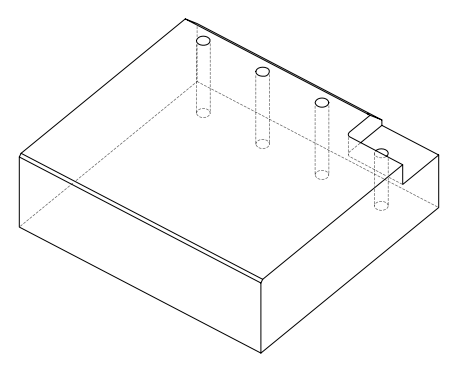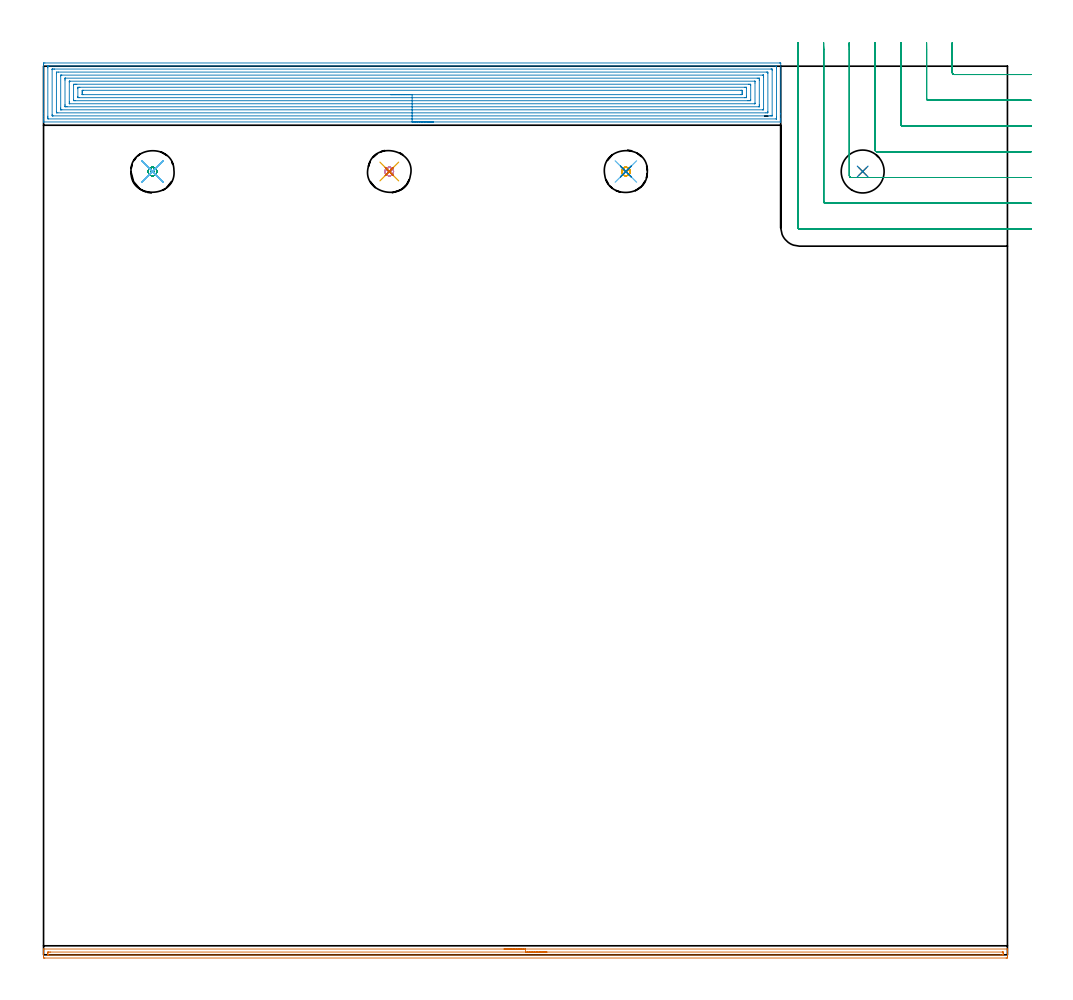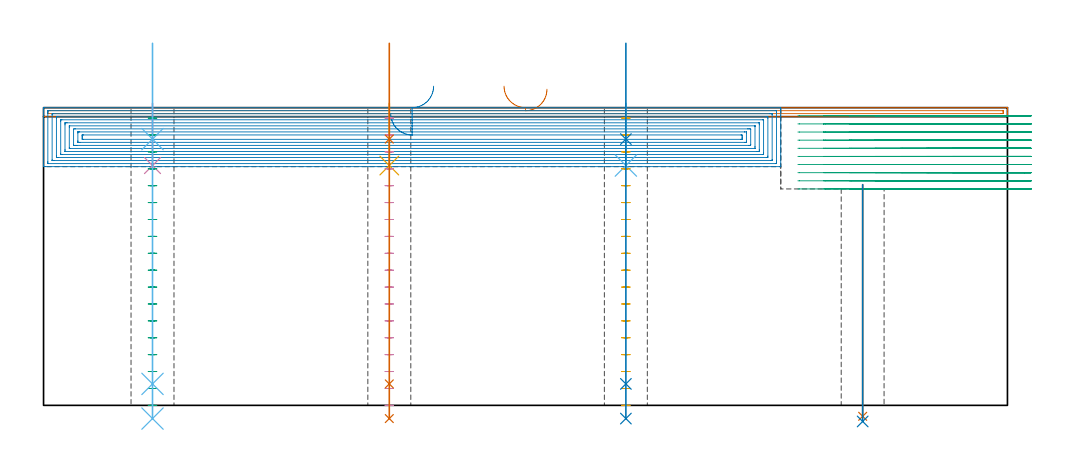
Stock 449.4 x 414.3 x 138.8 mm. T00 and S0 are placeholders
(PLAN: 14 operations, 6 tool changes, 63.1 min)
(1 AREA_MILL | FG_CHAMFER_SURFACE | UGT0205_001 | 7.35 min | 3961 mm3)
(2 AREA_MILL_1 | FG_CHAMFER_SURFACE_1 | UGT0205_001 | 27.92 min | 133154 mm3)
(3 MILL_CORNER_NOTCH_RECTANGULAR | CORNER_NOTCH_RECTANGULAR | NXT0201_012 | Follow Part, ap 4, ae 75% | 19.16 min | 332323 mm3)
(4 INDEXABLE_INSERT_DRILL_BLIND_HOLE_FROM_SOLID | STEP1HOLE | NXT0302_007 | 0.12 min | 6786 mm3)
(5 INDEXABLE_INSERT_DRILL_BLIND_HOLE_FROM_SOLID_1 | STEP1HOLE_1 | NXT0302_007 | 0.12 min | 6799 mm3)
(6 INDEXABLE_INSERT_DRILL_BLIND_HOLE_FROM_SOLID_2 | STEP1HOLE_2 | NXT0302_007 | 0.12 min | 6818 mm3)
(7 DRILL_THROUGH_HOLE_FROM_SOLID_MATERIAL | STEP1HOLE_3 | UGT0301_515 | 0.44 min | 11356 mm3)
(8 DRILL_TO_ENLARGE_THROUGH_HOLE | STEP1HOLE_3 | UGT0301_007 | 0.45 min | 20278 mm3)
(9 MILL_FINISH_BLIND_HOLE_FLAT_BOTTOM | STEP1HOLE | NXT0201_012 | Spiral | 1.53 min | 36785 mm3)
(10 MILL_FINISH_BLIND_HOLE_FLAT_BOTTOM_1 | STEP1HOLE_1 | NXT0201_012 | Spiral | 1.53 min | 36800 mm3)
(11 MILL_FINISH_BLIND_HOLE_FLAT_BOTTOM_2 | STEP1HOLE_2 | NXT0201_012 | Spiral | 1.53 min | 36795 mm3)
(12 GUN_DRILL_THROUGH_HOLE | STEP1HOLE | UGT0307_015 | 0.94 min | 5 mm3)
(13 GUN_DRILL_THROUGH_HOLE_1 | STEP1HOLE_1 | UGT0307_015 | 0.94 min | 1 mm3)
(14 GUN_DRILL_THROUGH_HOLE_2 | STEP1HOLE_2 | UGT0307_015 | 0.94 min | 32 mm3)
(TOOL UGT0205_001 | Chamfer Mill 20 x 3 x 45 deg. | D20 FL50 Z2)
(TOOL NXT0201_012 | ENDMILL 16mm [2P460-1600-NA 1630] | D16 FL38 Z6)
(TOOL NXT0302_007 | Index. Insert Drill 18mm [880-D1800L25-05] | D18 PA176 FL90 Z2)
(TOOL UGT0301_515 | Carbide Drill 12.0 mm | D12 PA118 FL101 Z2)
(TOOL UGT0301_007 | Twist Drill 20 mm | D20 PA118 FL140 Z2)
(TOOL UGT0307_015 | Gun Drill 20 mm | D20 PA130 FL30 Z1)
(OP 1 AREA_MILL)
G17 G21 G94 G90
T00 M6
G54
G17 G0 G90 X214.7 Y2.7 S1061 M3
G43 Z148.8 H0
G94 G1 X214.738 Z147.928 F250.
X214.852 Z147.063
X215.041 Z146.212
X215.303 Z145.38
X215.637 Z144.574
X216.04 Z143.8
X216.508 Z143.064
X217.04 Z142.372
X217.629 Z141.729
X218.272 Z141.14
X218.964 Z140.608
X219.7 Z140.14
X220.474 Z139.737
X221.28 Z139.403
X222.112 Z139.141
X222.964 Z138.952
X223.828 Z138.838
X224.7 Z138.8
X449.236
X449.39 Y2.697 Z138.788
X449.398 Y2.572 Z138.665
X449.4 Y2.442 Z138.541
Y2.116 Z138.215
Y1.474 Z137.569
Y0.279 Z136.376
Y-0.274 Z135.82
Y-0.872 Z135.223
X449.397 Y-1.149 Z134.946
X449.39 Y-1.492 Z134.604
X449.146 Y-1.497 Z134.6
X448.79 Y-1.5
X0.61
X0.254 Y-1.497
X0.01 Y-1.492 Z134.604
X0. Y-1.149 Z134.946
Y-0.872 Z135.223
Y-0.274 Z135.82
Y0.279 Z136.376
Y0.6 Z136.696
Y1.154 Z137.25
Y1.474 Z137.569
Y2.116 Z138.215
Y2.442 Z138.542
X0.002 Y2.573 Z138.665
X0.01 Y2.697 Z138.788
X0.164 Y2.7 Z138.8
X224.7
Y1.286 Z137.386
X447.004 Y1.285 Z137.385
X447.198 Y1.284 Z137.384
X447.35 Y1.281 Z137.381
X447.382 Y1.279 Z137.379
X447.39 Y1.262 Z137.362
X447.393 Y1.235 Z137.335
X447.399 Y1.088 Z137.188
X447.4 Y0.6 Z136.7
Y0.213 Z136.313
X447.397 Y0.083 Z136.183
X447.393 Y-0.02 Z136.08
X447.388 Y-0.079 Z136.021
X447.354 Y-0.08 Z136.02
X447.004 Y-0.084 Z136.016
X446.811 Y-0.085 Z136.015
X446.111 Y-0.086 Z136.014
X2.396 Y-0.085 Z136.015
X2.202 Y-0.084 Z136.016
X2.05 Y-0.08 Z136.02
X2.018 Y-0.079 Z136.021
X2.01 Y-0.062 Z136.038
X2.007 Y-0.035 Z136.065
X2.001 Y0.112 Z136.212
X2. Y0.6 Z136.7
Y0.987 Z137.087
X2.003 Y1.117 Z137.217
X2.007 Y1.22 Z137.32
X2.012 Y1.279 Z137.379
X2.046 Y1.28 Z137.38
X2.396 Y1.284 Z137.384
X2.589 Y1.285 Z137.385
X3.289 Y1.286 Z137.386
X224.7
X225.572 Z137.424
X226.436 Z137.538
X227.288 Z137.726
X228.12 Z137.989
X228.926 Z138.323
X229.7 Z138.725
X230.436 Z139.194
X231.128 Z139.725
X231.771 Z140.315
X232.36 Z140.958
X232.892 Z141.65
X233.36 Z142.386
X233.763 Z143.16
X234.097 Z143.966
X234.359 Z144.798
X234.548 Z145.649
X234.662 Z146.514
X234.7 Z147.386
G0 Z148.8
M5
M2
(OP 2 AREA_MILL_1)
G17 G21 G94 G90
T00 M6
G54
G17 G0 G90 X181.85 Y388.3 S1061 M3
G43 Z148.8 H0
G94 G1 X181.812 Z147.928 F250.
X181.698 Z147.063
X181.509 Z146.212
X181.247 Z145.38
X180.913 Z144.574
X180.51 Z143.8
X180.042 Z143.064
X179.51 Z142.372
X178.921 Z141.729
X178.278 Z141.139
X177.586 Z140.608
X176.85 Z140.14
X176.076 Z139.737
X175.27 Z139.403
X174.438 Z139.141
X173.586 Z138.952
X172.722 Z138.838
X171.85 Z138.8
X0.182
X0.008 Y388.303 Z138.788
X0. Y388.319 Z138.772
Y388.697 Z138.403
Y388.954 Z138.145
Y389.673 Z137.422
Y390.916 Z136.181
Y392.325 Z134.771
Y415.049 Z112.049
X0.003 Y415.311 Z111.786
X0.009 Y415.792 Z111.306
X0.14 Y415.795 Z111.303
X0.629 Y415.8 Z111.3
X343.071
X343.476 Y415.796 Z111.302
X343.69 Y415.792 Z111.306
X343.7 Y415.574 Z111.524
Y392.062 Z135.033
Y389.673 Z137.422
Y388.954 Z138.145
Y388.697 Z138.403
Y388.319 Z138.772
X343.692 Y388.303 Z138.788
X343.518 Y388.3 Z138.8
X171.85
Y389.714 Z137.386
X2.374 Y389.715 Z137.385
X2.019 Y389.721 Z137.379
X2.01 Y389.836 Z137.264
X2.003 Y390.082 Z137.018
X2.001 Y390.557 Z136.543
X2. Y390.969 Z136.131
Y413.543 Z113.557
X2.002 Y413.954 Z113.146
X2.01 Y414.367 Z112.733
X2.013 Y414.38 Z112.72
X2.019 Y414.382 Z112.718
X2.044 Y414.384 Z112.716
X2.097 Y414.385 Z112.715
X2.204 Y414.386 Z112.714
X341.326 Y414.385 Z112.715
X341.681 Y414.379 Z112.721
X341.69 Y414.264 Z112.836
X341.697 Y414.018 Z113.082
X341.699 Y413.543 Z113.557
X341.7 Y413.131 Z113.969
Y390.557 Z136.543
X341.698 Y390.146 Z136.954
X341.69 Y389.733 Z137.367
X341.687 Y389.72 Z137.38
X341.681 Y389.718 Z137.382
X341.656 Y389.716 Z137.384
X341.603 Y389.715 Z137.385
X341.496 Y389.714 Z137.386
X171.85
Y391.128 Z135.972
X4.52 Y391.129 Z135.971
X4.205 Y391.13 Z135.97
X4.1 Y391.132 Z135.968
X4.025 Y391.135 Z135.965
X4.01 Y391.238 Z135.862
X4.005 Y391.441 Z135.659
X4.001 Y391.643 Z135.457
Y412.659 Z114.441
X4.003 Y412.859 Z114.241
X4.01 Y412.929 Z114.171
X4.016 Y412.965 Z114.135
X4.048 Y412.966 Z114.134
X4.205 Y412.969 Z114.131
X4.784 Y412.971 Z114.129
X5.099 Y412.972 Z114.128
X339.179 Y412.971 Z114.129
X339.495 Y412.97 Z114.13
X339.6 Y412.968 Z114.132
X339.675 Y412.965 Z114.135
X339.69 Y412.861 Z114.239
X339.695 Y412.659 Z114.441
X339.699 Y412.457 Z114.643
Y391.441 Z135.659
X339.697 Y391.241 Z135.859
X339.69 Y391.171 Z135.929
X339.684 Y391.135 Z135.965
X339.652 Y391.134 Z135.966
X339.495 Y391.131 Z135.969
X338.916 Y391.129 Z135.971
X338.601 Y391.128 Z135.972
X171.85
Y392.543 Z134.557
X6.666
X6.129 Y392.55 Z134.55
X6.01 Y392.559 Z134.541
X6.004 Y392.769 Z134.331
X6. Y393.202 Z133.898
Y410.884 Z116.216
X6.004 Y411.33 Z115.77
X6.01 Y411.542 Z115.558
X6.22 Y411.551 Z115.549
X6.887 Y411.557 Z115.543
X337.034
X337.571 Y411.55 Z115.55
X337.69 Y411.541 Z115.559
X337.696 Y411.331 Z115.769
X337.7 Y410.898 Z116.202
Y393.216 Z133.884
X337.696 Y392.77 Z134.33
X337.69 Y392.558 Z134.542
X337.48 Y392.549 Z134.551
X336.813 Y392.543 Z134.557
X171.85
Y393.957 Z133.143
X8.538
X8.262 Y393.959 Z133.141
X8.079 Y393.962 Z133.138
X8.017 Y393.964 Z133.136
X8.01 Y393.972 Z133.128
X8.006 Y393.998 Z133.102
X8.003 Y394.093 Z133.007
X8. Y394.761 Z132.339
Y409.79 Z117.31
X8.003 Y410.007 Z117.093
X8.006 Y410.09 Z117.01
X8.009 Y410.126 Z116.974
X8.125 Y410.136 Z116.964
X8.4 Y410.141 Z116.959
X8.538 Y410.143 Z116.957
X335.162
X335.438 Y410.141 Z116.959
X335.621 Y410.138 Z116.962
X335.683 Y410.136 Z116.964
X335.691 Y410.128 Z116.972
X335.694 Y410.102 Z116.998
X335.697 Y410.007 Z117.093
X335.7 Y409.339 Z117.761
Y394.31 Z132.79
X335.697 Y394.093 Z133.007
X335.694 Y394.01 Z133.09
X335.691 Y393.974 Z133.126
X335.575 Y393.964 Z133.136
X335.3 Y393.959 Z133.141
X335.162 Y393.957 Z133.143
X171.85
Y395.371 Z131.729
X10.959
X10.464 Y395.373 Z131.727
X10.059 Y395.377 Z131.723
X10.01 Y395.38 Z131.72
X10.004 Y395.431 Z131.669
X10.001 Y395.861 Z131.239
X10. Y396.32 Z130.78
Y407.813 Z119.287
X10.001 Y408.239 Z118.861
X10.005 Y408.692 Z118.408
X10.01 Y408.721 Z118.379
X10.031 Y408.724 Z118.376
X10.092 Y408.726 Z118.374
X10.216 Y408.728 Z118.372
X332.741 Y408.729 Z118.371
X333.236 Y408.727 Z118.373
X333.641 Y408.723 Z118.377
X333.69 Y408.72 Z118.38
X333.696 Y408.668 Z118.432
X333.699 Y408.239 Z118.861
X333.7 Y407.78 Z119.32
Y396.287 Z130.813
X333.699 Y395.861 Z131.239
X333.695 Y395.408 Z131.692
X333.69 Y395.379 Z131.721
X333.669 Y395.376 Z131.724
X333.608 Y395.374 Z131.726
X333.484 Y395.372 Z131.728
X171.85 Y395.371 Z131.729
Y396.785 Z130.315
X12.211 Y396.786 Z130.314
X12.051 Y396.79 Z130.31
X12.017 Y396.792 Z130.308
X12.01 Y396.811 Z130.289
X12.004 Y396.839 Z130.261
X12.002 Y396.869 Z130.231
X12. Y396.994 Z130.106
Y397.629 Z129.471
Y406.969 Z120.131
X12.002 Y407.135 Z119.965
X12.007 Y407.268 Z119.832
X12.01 Y407.306 Z119.794
X12.016 Y407.308 Z119.792
X12.039 Y407.311 Z119.789
X12.252 Y407.314 Z119.786
X12.292 Y407.315 Z119.785
X331.489 Y407.314 Z119.786
X331.649 Y407.309 Z119.791
X331.683 Y407.308 Z119.792
X331.69 Y407.289 Z119.811
X331.696 Y407.261 Z119.839
X331.698 Y407.23 Z119.87
X331.7 Y407.106 Z119.994
Y406.47 Z120.63
Y397.131 Z129.969
X331.698 Y396.965 Z130.135
X331.693 Y396.832 Z130.268
X331.69 Y396.794 Z130.306
X331.684 Y396.792 Z130.308
X331.661 Y396.789 Z130.311
X331.448 Y396.786 Z130.314
X331.408 Y396.785 Z130.315
X171.85
Y398.199 Z128.901
X14.934 Y398.2 Z128.9
X14.355 Y398.202 Z128.898
X14.04 Y398.207 Z128.893
X14.004 Y398.514 Z128.586
X14.001 Y398.552 Z128.548
Y405.586 Z121.514
X14.002 Y405.624 Z121.476
X14.04 Y405.893 Z121.207
X14.618 Y405.899 Z121.201
X14.934 Y405.9 Z121.2
X15.511
X328.766
X329.345 Y405.898 Z121.202
X329.66 Y405.893 Z121.207
X329.696 Y405.586 Z121.514
X329.699 Y405.548 Z121.552
Y398.514 Z128.586
X329.698 Y398.476 Z128.624
X329.66 Y398.207 Z128.893
X329.082 Y398.201 Z128.899
X328.766 Y398.2 Z128.9
X328.189 Y398.199 Z128.901
X171.85
Y399.614 Z127.486
X16.723
X16.503 Y399.615 Z127.485
X16.027 Y399.621 Z127.479
X16.01 Y399.624 Z127.476
X16.006 Y399.652 Z127.448
X16.002 Y399.718 Z127.382
X16. Y399.849 Z127.251
Y400.112 Z126.988
Y403.818 Z123.282
X16.001 Y404.175 Z122.925
X16.003 Y404.354 Z122.746
X16.007 Y404.443 Z122.657
X16.012 Y404.479 Z122.621
X16.052 Y404.482 Z122.618
X16.723 Y404.486 Z122.614
X16.941
X326.977
X327.197 Y404.485 Z122.615
X327.673 Y404.479 Z122.621
X327.69 Y404.476 Z122.624
X327.694 Y404.448 Z122.652
X327.698 Y404.382 Z122.718
X327.7 Y404.251 Z122.849
Y403.988 Z123.112
Y400.282 Z126.818
X327.699 Y399.925 Z127.175
X327.697 Y399.746 Z127.354
X327.693 Y399.657 Z127.443
X327.688 Y399.62 Z127.48
X327.648 Y399.618 Z127.482
X326.977 Y399.614 Z127.486
X326.759
X171.85
Y401.028 Z126.072
X18.511
X18.371 Y401.029 Z126.071
X18.092 Y401.033 Z126.067
X18.019 Y401.035 Z126.065
X18.01 Y401.051 Z126.049
X18.005 Y401.094 Z126.006
X18.002 Y401.166 Z125.934
X18. Y401.671 Z125.429
Y402.05 Z125.05
X18.001 Y402.554 Z124.546
X18.007 Y402.934 Z124.166
X18.01 Y403.054 Z124.046
X18.232 Y403.065 Z124.035
X18.373 Y403.07 Z124.03
X18.511 Y403.071 Z124.029
X325.189 Y403.072 Z124.028
X325.329 Y403.071 Z124.029
X325.608 Y403.067 Z124.033
X325.681 Y403.065 Z124.035
X325.69 Y403.049 Z124.051
X325.695 Y403.006 Z124.094
X325.698 Y402.934 Z124.166
X325.7 Y402.429 Z124.671
Y402.05 Z125.05
X325.699 Y401.546 Z125.554
X325.693 Y401.166 Z125.934
X325.69 Y401.046 Z126.054
X325.468 Y401.035 Z126.065
X325.327 Y401.03 Z126.07
X325.189 Y401.028 Z126.072
X171.85
X170.978 Z126.11
X170.114 Z126.224
X169.262 Z126.413
X168.43 Z126.675
X167.624 Z127.009
X166.85 Z127.412
X166.114 Z127.881
X165.422 Z128.412
X164.779 Z129.001
X164.19 Z129.644
X163.658 Z130.336
X163.19 Z131.072
X162.787 Z131.846
X162.453 Z132.652
X162.191 Z133.484
X162.002 Z134.336
X161.888 Z135.201
X161.85 Z136.072
G0 Z148.8
M5
M2
(OP 3 MILL_CORNER_NOTCH_RECTANGULAR)
G17 G21 G94 G90
T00 M6
G54
G17 G0 G90 X423.689 Y425.3 S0 M3
G43 Z148.8 H1
Z135.01
G94 G1 X423.7 Y422.3 F250.
Y422.046 F500.
Y411.194
G3 X424.494 Y410.4 R0.8
G1 X457.4
X460.4 F250.
G0 Z148.8
X411.687 Y425.3
Z135.01
G1 X411.699 Y422.3
X411.7 Y422.046 F500.
Y399.194
G3 X412.494 Y398.4 R0.8
G1 X457.4
X460.4 F250.
G0 Z148.8
X399.683 Y425.3
Z135.01
G1 X399.699 Y422.3
X399.7 Y422.046 F500.
Y387.195
G3 X400.495 Y386.4 R0.8
G1 X457.4
X460.4 F250.
G0 Z148.8
X387.678 Y425.3
Z135.01
G1 X387.699 Y422.3
X387.7 Y422.046 F500.
Y375.195
G3 X388.495 Y374.4 R0.8
G1 X457.4
X460.4 F250.
G0 Z148.8
X375.667 Y425.3
Z135.01
G1 X375.699 Y422.3
G2 X375.7 Y422.046 R24. F500.
G1 Y363.195
G3 X376.495 Y362.4 R0.8
G1 X457.4
X460.4 F250.
G0 Z148.8
X363.634 Y425.299
Z135.01
G1 X363.697 Y422.3
G2 X363.7 Y422.046 R12. F500.
G1 Y351.195
G3 X364.495 Y350.4 R0.8
G1 X457.4
X460.4 F250.
G0 Z148.8
X351.7 Y425.046
Z135.01
G1 Y422.046
Y339.196 F500.
G3 X352.496 Y338.4 R0.8
G1 X457.4
X460.4 F250.
G0 Z148.8
X423.689 Y425.3
Z131.22
G1 X423.7 Y422.3
Y422.046 F500.
Y411.194
G3 X424.494 Y410.4 R0.8
G1 X457.4
X460.4 F250.
G0 Z148.8
X411.687 Y425.3
Z131.22
G1 X411.699 Y422.3
X411.7 Y422.046 F500.
Y399.194
G3 X412.494 Y398.4 R0.8
G1 X457.4
X460.4 F250.
G0 Z148.8
X399.683 Y425.3
Z131.22
G1 X399.699 Y422.3
X399.7 Y422.046 F500.
Y387.195
G3 X400.495 Y386.4 R0.8
G1 X457.4
X460.4 F250.
G0 Z148.8
X387.678 Y425.3
Z131.22
G1 X387.699 Y422.3
X387.7 Y422.046 F500.
Y375.195
G3 X388.495 Y374.4 R0.8
G1 X457.4
X460.4 F250.
G0 Z148.8
X375.667 Y425.3
Z131.22
G1 X375.699 Y422.3
G2 X375.7 Y422.046 R24. F500.
G1 Y363.195
G3 X376.495 Y362.4 R0.8
G1 X457.4
X460.4 F250.
G0 Z148.8
X363.634 Y425.299
Z131.22
G1 X363.697 Y422.3
G2 X363.7 Y422.046 R12. F500.
G1 Y351.195
G3 X364.495 Y350.4 R0.8
G1 X457.4
X460.4 F250.
G0 Z148.8
X351.7 Y425.046
Z131.22
G1 Y422.046
Y339.196 F500.
G3 X352.496 Y338.4 R0.8
G1 X457.4
X460.4 F250.
G0 Z148.8
X423.689 Y425.3
Z127.43
G1 X423.7 Y422.3
Y422.046 F500.
Y411.194
G3 X424.494 Y410.4 R0.8
G1 X457.4
X460.4 F250.
G0 Z148.8
X411.687 Y425.3
Z127.43
G1 X411.699 Y422.3
X411.7 Y422.046 F500.
Y399.194
G3 X412.494 Y398.4 R0.8
G1 X457.4
X460.4 F250.
G0 Z148.8
X399.683 Y425.3
Z127.43
G1 X399.699 Y422.3
X399.7 Y422.046 F500.
Y387.195
G3 X400.495 Y386.4 R0.8
G1 X457.4
X460.4 F250.
G0 Z148.8
X387.678 Y425.3
Z127.43
G1 X387.699 Y422.3
X387.7 Y422.046 F500.
Y375.195
G3 X388.495 Y374.4 R0.8
G1 X457.4
X460.4 F250.
G0 Z148.8
X375.667 Y425.3
Z127.43
G1 X375.699 Y422.3
G2 X375.7 Y422.046 R24. F500.
G1 Y363.195
G3 X376.495 Y362.4 R0.8
G1 X457.4
X460.4 F250.
G0 Z148.8
X363.634 Y425.299
Z127.43
G1 X363.697 Y422.3
G2 X363.7 Y422.046 R12. F500.
G1 Y351.195
G3 X364.495 Y350.4 R0.8
G1 X457.4
X460.4 F250.
G0 Z148.8
X351.7 Y425.046
Z127.43
G1 Y422.046
Y339.196 F500.
G3 X352.496 Y338.4 R0.8
G1 X457.4
X460.4 F250.
G0 Z148.8
X423.689 Y425.3
Z123.64
G1 X423.7 Y422.3
Y422.046 F500.
Y411.194
G3 X424.494 Y410.4 R0.8
G1 X457.4
X460.4 F250.
G0 Z148.8
X411.687 Y425.3
Z123.64
G1 X411.699 Y422.3
X411.7 Y422.046 F500.
Y399.194
G3 X412.494 Y398.4 R0.8
G1 X457.4
X460.4 F250.
G0 Z148.8
X399.683 Y425.3
Z123.64
G1 X399.699 Y422.3
X399.7 Y422.046 F500.
Y387.195
G3 X400.495 Y386.4 R0.8
G1 X457.4
X460.4 F250.
G0 Z148.8
X387.678 Y425.3
Z123.64
G1 X387.699 Y422.3
X387.7 Y422.046 F500.
Y375.195
G3 X388.495 Y374.4 R0.8
G1 X457.4
X460.4 F250.
G0 Z148.8
X375.667 Y425.3
Z123.64
G1 X375.699 Y422.3
G2 X375.7 Y422.046 R24. F500.
G1 Y363.195
G3 X376.495 Y362.4 R0.8
G1 X457.4
X460.4 F250.
G0 Z148.8
X363.634 Y425.299
Z123.64
G1 X363.697 Y422.3
G2 X363.7 Y422.046 R12. F500.
G1 Y351.195
G3 X364.495 Y350.4 R0.8
G1 X457.4
X460.4 F250.
G0 Z148.8
X351.7 Y425.046
Z123.64
G1 Y422.046
Y339.196 F500.
G3 X352.496 Y338.4 R0.8
G1 X457.4
X460.4 F250.
G0 Z148.8
X423.69 Y425.3
Z119.85
G1 X423.7 Y422.3
Y422.069 F500.
Y411.194
G3 X424.494 Y410.4 R0.8
G1 X457.4
X460.4 F250.
G0 Z148.8
X411.688 Y425.3
Z119.85
G1 X411.7 Y422.3
Y422.069 F500.
Y399.194
G3 X412.494 Y398.4 R0.8
G1 X457.4
X460.4 F250.
G0 Z148.8
X399.685 Y425.3
Z119.85
G1 X399.699 Y422.3
X399.7 Y422.069 F500.
Y387.195
G3 X400.495 Y386.4 R0.8
G1 X457.4
X460.4 F250.
G0 Z148.8
X387.68 Y425.3
Z119.85
G1 X387.699 Y422.3
X387.7 Y422.069 F500.
Y375.195
G3 X388.495 Y374.4 R0.8
G1 X457.4
X460.4 F250.
G0 Z148.8
X375.67 Y425.3
Z119.85
G1 X375.699 Y422.3
G2 X375.7 Y422.069 R24. F500.
G1 Y363.195
G3 X376.495 Y362.4 R0.8
G1 X457.4
X460.4 F250.
G0 Z148.8
X363.64 Y425.299
Z119.85
G1 X363.698 Y422.3
G2 X363.7 Y422.069 R12. F500.
G1 Y351.195
G3 X364.495 Y350.4 R0.8
G1 X457.4
X460.4 F250.
G0 Z148.8
X351.7 Y425.069
Z119.85
G1 Y422.069
Y339.196 F500.
G3 X352.496 Y338.4 R0.8
G1 X457.4
X460.4 F250.
G0 Z148.8
X423.7 Y425.3
Z116.06
G1 Y422.3
Y411.194 F500.
G3 X424.494 Y410.4 R0.8
G1 X457.4
X460.4 F250.
G0 Z148.8
X411.7 Y425.3
Z116.06
G1 Y422.3
Y399.194 F500.
G3 X412.494 Y398.4 R0.8
G1 X457.4
X460.4 F250.
G0 Z148.8
X399.7 Y425.3
Z116.06
G1 Y422.3
Y387.195 F500.
G3 X400.495 Y386.4 R0.8
G1 X457.4
X460.4 F250.
G0 Z148.8
X387.7 Y425.3
Z116.06
G1 Y422.3
Y375.195 F500.
G3 X388.495 Y374.4 R0.8
G1 X457.4
X460.4 F250.
G0 Z148.8
X375.7 Y425.3
Z116.06
G1 Y422.3
Y363.195 F500.
G3 X376.495 Y362.4 R0.8
G1 X457.4
X460.4 F250.
G0 Z148.8
X363.7 Y425.3
Z116.06
G1 Y422.3
Y351.195 F500.
G3 X364.495 Y350.4 R0.8
G1 X457.4
X460.4 F250.
G0 Z148.8
X351.7 Y425.3
Z116.06
G1 Y422.3
Y339.196 F500.
G3 X352.496 Y338.4 R0.8
G1 X457.4
X460.4 F250.
G0 Z148.8
X423.7 Y425.3
Z112.27
G1 Y422.3
Y411.194 F500.
G3 X424.494 Y410.4 R0.8
G1 X457.4
X460.4 F250.
G0 Z148.8
X411.7 Y425.3
Z112.27
G1 Y422.3
Y399.194 F500.
G3 X412.494 Y398.4 R0.8
G1 X457.4
X460.4 F250.
G0 Z148.8
X399.7 Y425.3
Z112.27
G1 Y422.3
Y387.195 F500.
G3 X400.495 Y386.4 R0.8
G1 X457.4
X460.4 F250.
G0 Z148.8
X387.7 Y425.3
Z112.27
G1 Y422.3
Y375.195 F500.
G3 X388.495 Y374.4 R0.8
G1 X457.4
X460.4 F250.
G0 Z148.8
X375.7 Y425.3
Z112.27
G1 Y422.3
Y363.195 F500.
G3 X376.495 Y362.4 R0.8
G1 X457.4
X460.4 F250.
G0 Z148.8
X363.7 Y425.3
Z112.27
G1 Y422.3
Y351.195 F500.
G3 X364.495 Y350.4 R0.8
G1 X457.4
X460.4 F250.
G0 Z148.8
X351.7 Y425.3
Z112.27
G1 Y422.3
Y339.196 F500.
G3 X352.496 Y338.4 R0.8
G1 X457.4
X460.4 F250.
G0 Z148.8
X423.7 Y425.3
Z108.48
G1 Y422.3
Y411.194 F500.
G3 X424.494 Y410.4 R0.8
G1 X457.4
X460.4 F250.
G0 Z148.8
X411.7 Y425.3
Z108.48
G1 Y422.3
Y399.194 F500.
G3 X412.494 Y398.4 R0.8
G1 X457.4
X460.4 F250.
G0 Z148.8
X399.7 Y425.3
Z108.48
G1 Y422.3
Y387.195 F500.
G3 X400.495 Y386.4 R0.8
G1 X457.4
X460.4 F250.
G0 Z148.8
X387.7 Y425.3
Z108.48
G1 Y422.3
Y375.195 F500.
G3 X388.495 Y374.4 R0.8
G1 X457.4
X460.4 F250.
G0 Z148.8
X375.7 Y425.3
Z108.48
G1 Y422.3
Y363.195 F500.
G3 X376.495 Y362.4 R0.8
G1 X457.4
X460.4 F250.
G0 Z148.8
X363.7 Y425.3
Z108.48
G1 Y422.3
Y351.195 F500.
G3 X364.495 Y350.4 R0.8
G1 X457.4
X460.4 F250.
G0 Z148.8
X351.7 Y425.3
Z108.48
G1 Y422.3
Y339.196 F500.
G3 X352.496 Y338.4 R0.8
G1 X457.4
X460.4 F250.
G0 Z148.8
X423.7 Y425.3
Z104.69
G1 Y422.3
Y411.194 F500.
G3 X424.494 Y410.4 R0.8
G1 X457.4
X460.4 F250.
G0 Z148.8
X411.7 Y425.3
Z104.69
G1 Y422.3
Y399.194 F500.
G3 X412.494 Y398.4 R0.8
G1 X457.4
X460.4 F250.
G0 Z148.8
X399.7 Y425.3
Z104.69
G1 Y422.3
Y387.195 F500.
G3 X400.495 Y386.4 R0.8
G1 X457.4
X460.4 F250.
G0 Z148.8
X387.7 Y425.3
Z104.69
G1 Y422.3
Y375.195 F500.
G3 X388.495 Y374.4 R0.8
G1 X457.4
X460.4 F250.
G0 Z148.8
X375.7 Y425.3
Z104.69
G1 Y422.3
Y363.195 F500.
G3 X376.495 Y362.4 R0.8
G1 X457.4
X460.4 F250.
G0 Z148.8
X363.7 Y425.3
Z104.69
G1 Y422.3
Y351.195 F500.
G3 X364.495 Y350.4 R0.8
G1 X457.4
X460.4 F250.
G0 Z148.8
X351.7 Y425.3
Z104.69
G1 Y422.3
Y339.196 F500.
G3 X352.496 Y338.4 R0.8
G1 X457.4
X460.4 F250.
G0 Z148.8
X423.7 Y425.3
Z100.9
G1 Y422.3
Y411.194 F500.
G3 X424.494 Y410.4 R0.8
G1 X457.4
X460.4 F250.
G0 Z148.8
X411.7 Y425.3
Z100.9
G1 Y422.3
Y399.194 F500.
G3 X412.494 Y398.4 R0.8
G1 X457.4
X460.4 F250.
G0 Z148.8
X399.7 Y425.3
Z100.9
G1 Y422.3
Y387.195 F500.
G3 X400.495 Y386.4 R0.8
G1 X457.4
X460.4 F250.
G0 Z148.8
X387.7 Y425.3
Z100.9
G1 Y422.3
Y375.195 F500.
G3 X388.495 Y374.4 R0.8
G1 X457.4
X460.4 F250.
G0 Z148.8
X375.7 Y425.3
Z100.9
G1 Y422.3
Y363.195 F500.
G3 X376.495 Y362.4 R0.8
G1 X457.4
X460.4 F250.
G0 Z148.8
X363.7 Y425.3
Z100.9
G1 Y422.3
Y351.195 F500.
G3 X364.495 Y350.4 R0.8
G1 X457.4
X460.4 F250.
G0 Z148.8
X351.7 Y425.3
Z100.9
G1 Y422.3
Y339.196 F500.
G3 X352.496 Y338.4 R0.8
G1 X457.4
X460.4 F250.
G0 Z148.8
M5
M2
(OP 4 INDEXABLE_INSERT_DRILL_BLIND_HOLE_FROM_SOLID)
G17 G21 G94 G90
T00 M6
G54
G17 G0 G90 X50.8 Y365.2 S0 M3
G43 Z148.8 H1
G94 G81 G98 Z111.8 F250. R140.8
G80
M5
M2
(OP 5 INDEXABLE_INSERT_DRILL_BLIND_HOLE_FROM_SOLID_1)
G17 G21 G94 G90
T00 M6
G54
G17 G0 G90 X161.2 Y365.2 S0 M3
G43 Z148.8 H1
G94 G81 G98 Z111.8 F250. R140.8
G80
M5
M2
(OP 6 INDEXABLE_INSERT_DRILL_BLIND_HOLE_FROM_SOLID_2)
G17 G21 G94 G90
T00 M6
G54
G17 G0 G90 X271.5 Y365.2 S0 M3
G43 Z148.8 H1
G94 G81 G98 Z111.8 F250. R140.8
G80
M5
M2
(OP 7 DRILL_THROUGH_HOLE_FROM_SOLID_MATERIAL)
G17 G21 G94 G90
T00 M6
G54
G17 G0 G90 X381.9 Y365.2 S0 M3
G43 Z148.8 H0
G94 G81 G98 Z-5.105 F250. R102.9
G80
M5
M2
(OP 8 DRILL_TO_ENLARGE_THROUGH_HOLE)
G17 G21 G94 G90
T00 M6
G54
G17 G0 G90 X381.9 Y365.2 S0 M3
G43 Z148.8 H0
G94 G73 G98 Z-7.509 F250. Q18.068 R102.9
G80
M5
M2
(OP 9 MILL_FINISH_BLIND_HOLE_FLAT_BOTTOM)
G17 G21 G94 G90
T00 M6
G54
G17 G0 G90 X50.8 Y365.2 S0 M3
G43 Z148.8 H1
Z133.922
G94 G3 X51.8 Y366.2 R1. F250.
X50.8 Y367.2 R1.
X48.8 Y365.2 R2.
X50.8 Y367.2 R-2.
X49.8 Y366.2 R1.
X50.8 Y365.2 R1.
G0 Z126.044
G3 X51.8 Y366.2 R1.
X50.8 Y367.2 R1.
X48.8 Y365.2 R2.
X50.8 Y367.2 R-2.
X49.8 Y366.2 R1.
X50.8 Y365.2 R1.
G0 Z118.167
G3 X51.8 Y366.2 R1.
X50.8 Y367.2 R1.
X48.8 Y365.2 R2.
X50.8 Y367.2 R-2.
X49.8 Y366.2 R1.
X50.8 Y365.2 R1.
G0 Z110.289
G3 X51.8 Y366.2 R1.
X50.8 Y367.2 R1.
X48.8 Y365.2 R2.
X50.8 Y367.2 R-2.
X49.8 Y366.2 R1.
X50.8 Y365.2 R1.
G0 Z102.411
G3 X51.8 Y366.2 R1.
X50.8 Y367.2 R1.
X48.8 Y365.2 R2.
X50.8 Y367.2 R-2.
X49.8 Y366.2 R1.
X50.8 Y365.2 R1.
G0 Z94.533
G3 X51.8 Y366.2 R1.
X50.8 Y367.2 R1.
X48.8 Y365.2 R2.
X50.8 Y367.2 R-2.
X49.8 Y366.2 R1.
X50.8 Y365.2 R1.
G0 Z86.656
G3 X51.8 Y366.2 R1.
X50.8 Y367.2 R1.
X48.8 Y365.2 R2.
X50.8 Y367.2 R-2.
X49.8 Y366.2 R1.
X50.8 Y365.2 R1.
G0 Z78.778
G3 X51.8 Y366.2 R1.
X50.8 Y367.2 R1.
X48.8 Y365.2 R2.
X50.8 Y367.2 R-2.
X49.8 Y366.2 R1.
X50.8 Y365.2 R1.
G0 Z70.9
G3 X51.8 Y366.2 R1.
X50.8 Y367.2 R1.
X48.8 Y365.2 R2.
X50.8 Y367.2 R-2.
X49.8 Y366.2 R1.
X50.8 Y365.2 R1.
G0 Z63.022
G3 X51.8 Y366.2 R1.
X50.8 Y367.2 R1.
X48.8 Y365.2 R2.
X50.8 Y367.2 R-2.
X49.8 Y366.2 R1.
X50.8 Y365.2 R1.
G0 Z55.144
G3 X51.8 Y366.2 R1.
X50.8 Y367.2 R1.
X48.8 Y365.2 R2.
X50.8 Y367.2 R-2.
X49.8 Y366.2 R1.
X50.8 Y365.2 R1.
G0 Z47.267
G3 X51.8 Y366.2 R1.
X50.8 Y367.2 R1.
X48.8 Y365.2 R2.
X50.8 Y367.2 R-2.
X49.8 Y366.2 R1.
X50.8 Y365.2 R1.
G0 Z148.8
Z39.389
G3 X51.8 Y366.2 R1.
X50.8 Y367.2 R1.
X48.8 Y365.2 R2.
X50.8 Y367.2 R-2.
X49.8 Y366.2 R1.
X50.8 Y365.2 R1.
G0 Z148.8
Z31.511
G3 X51.8 Y366.2 R1.
X50.8 Y367.2 R1.
X48.8 Y365.2 R2.
X50.8 Y367.2 R-2.
X49.8 Y366.2 R1.
X50.8 Y365.2 R1.
G0 Z148.8
Z23.633
G3 X51.8 Y366.2 R1.
X50.8 Y367.2 R1.
X48.8 Y365.2 R2.
X50.8 Y367.2 R-2.
X49.8 Y366.2 R1.
X50.8 Y365.2 R1.
G0 Z148.8
Z15.756
G3 X51.8 Y366.2 R1.
X50.8 Y367.2 R1.
X48.8 Y365.2 R2.
X50.8 Y367.2 R-2.
X49.8 Y366.2 R1.
X50.8 Y365.2 R1.
G0 Z148.8
Z7.878
G3 X51.8 Y366.2 R1.
X50.8 Y367.2 R1.
X48.8 Y365.2 R2.
X50.8 Y367.2 R-2.
X49.8 Y366.2 R1.
X50.8 Y365.2 R1.
G0 Z148.8
Z0.
G3 X51.8 Y366.2 R1.
X50.8 Y367.2 R1.
X48.8 Y365.2 R2.
X50.8 Y367.2 R-2.
X49.8 Y366.2 R1.
X50.8 Y365.2 R1.
G0 Z148.8
M5
M2
(OP 10 MILL_FINISH_BLIND_HOLE_FLAT_BOTTOM_1)
G17 G21 G94 G90
T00 M6
G54
G17 G0 G90 X161.2 Y365.2 S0 M3
G43 Z148.8 H1
Z133.922
G94 G3 X162.2 Y366.2 R1. F250.
X161.2 Y367.2 R1.
X159.2 Y365.2 R2.
X161.2 Y367.2 R-2.
X160.2 Y366.2 R1.
X161.2 Y365.2 R1.
G0 Z126.044
G3 X162.2 Y366.2 R1.
X161.2 Y367.2 R1.
X159.2 Y365.2 R2.
X161.2 Y367.2 R-2.
X160.2 Y366.2 R1.
X161.2 Y365.2 R1.
G0 Z118.167
G3 X162.2 Y366.2 R1.
X161.2 Y367.2 R1.
X159.2 Y365.2 R2.
X161.2 Y367.2 R-2.
X160.2 Y366.2 R1.
X161.2 Y365.2 R1.
G0 Z110.289
G3 X162.2 Y366.2 R1.
X161.2 Y367.2 R1.
X159.2 Y365.2 R2.
X161.2 Y367.2 R-2.
X160.2 Y366.2 R1.
X161.2 Y365.2 R1.
G0 Z102.411
G3 X162.2 Y366.2 R1.
X161.2 Y367.2 R1.
X159.2 Y365.2 R2.
X161.2 Y367.2 R-2.
X160.2 Y366.2 R1.
X161.2 Y365.2 R1.
G0 Z94.533
G3 X162.2 Y366.2 R1.
X161.2 Y367.2 R1.
X159.2 Y365.2 R2.
X161.2 Y367.2 R-2.
X160.2 Y366.2 R1.
X161.2 Y365.2 R1.
G0 Z86.656
G3 X162.2 Y366.2 R1.
X161.2 Y367.2 R1.
X159.2 Y365.2 R2.
X161.2 Y367.2 R-2.
X160.2 Y366.2 R1.
X161.2 Y365.2 R1.
G0 Z78.778
G3 X162.2 Y366.2 R1.
X161.2 Y367.2 R1.
X159.2 Y365.2 R2.
X161.2 Y367.2 R-2.
X160.2 Y366.2 R1.
X161.2 Y365.2 R1.
G0 Z70.9
G3 X162.2 Y366.2 R1.
X161.2 Y367.2 R1.
X159.2 Y365.2 R2.
X161.2 Y367.2 R-2.
X160.2 Y366.2 R1.
X161.2 Y365.2 R1.
G0 Z63.022
G3 X162.2 Y366.2 R1.
X161.2 Y367.2 R1.
X159.2 Y365.2 R2.
X161.2 Y367.2 R-2.
X160.2 Y366.2 R1.
X161.2 Y365.2 R1.
G0 Z55.144
G3 X162.2 Y366.2 R1.
X161.2 Y367.2 R1.
X159.2 Y365.2 R2.
X161.2 Y367.2 R-2.
X160.2 Y366.2 R1.
X161.2 Y365.2 R1.
G0 Z47.267
G3 X162.2 Y366.2 R1.
X161.2 Y367.2 R1.
X159.2 Y365.2 R2.
X161.2 Y367.2 R-2.
X160.2 Y366.2 R1.
X161.2 Y365.2 R1.
G0 Z148.8
Z39.389
G3 X162.2 Y366.2 R1.
X161.2 Y367.2 R1.
X159.2 Y365.2 R2.
X161.2 Y367.2 R-2.
X160.2 Y366.2 R1.
X161.2 Y365.2 R1.
G0 Z148.8
Z31.511
G3 X162.2 Y366.2 R1.
X161.2 Y367.2 R1.
X159.2 Y365.2 R2.
X161.2 Y367.2 R-2.
X160.2 Y366.2 R1.
X161.2 Y365.2 R1.
G0 Z148.8
Z23.633
G3 X162.2 Y366.2 R1.
X161.2 Y367.2 R1.
X159.2 Y365.2 R2.
X161.2 Y367.2 R-2.
X160.2 Y366.2 R1.
X161.2 Y365.2 R1.
G0 Z148.8
Z15.756
G3 X162.2 Y366.2 R1.
X161.2 Y367.2 R1.
X159.2 Y365.2 R2.
X161.2 Y367.2 R-2.
X160.2 Y366.2 R1.
X161.2 Y365.2 R1.
G0 Z148.8
Z7.878
G3 X162.2 Y366.2 R1.
X161.2 Y367.2 R1.
X159.2 Y365.2 R2.
X161.2 Y367.2 R-2.
X160.2 Y366.2 R1.
X161.2 Y365.2 R1.
G0 Z148.8
Z0.
G3 X162.2 Y366.2 R1.
X161.2 Y367.2 R1.
X159.2 Y365.2 R2.
X161.2 Y367.2 R-2.
X160.2 Y366.2 R1.
X161.2 Y365.2 R1.
G0 Z148.8
M5
M2
(OP 11 MILL_FINISH_BLIND_HOLE_FLAT_BOTTOM_2)
G17 G21 G94 G90
T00 M6
G54
G17 G0 G90 X271.5 Y365.2 S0 M3
G43 Z148.8 H1
Z133.922
G94 G3 X272.5 Y366.2 R1. F250.
X271.5 Y367.2 R1.
X269.5 Y365.2 R2.
X271.5 Y367.2 R-2.
X270.5 Y366.2 R1.
X271.5 Y365.2 R1.
G0 Z126.044
G3 X272.5 Y366.2 R1.
X271.5 Y367.2 R1.
X269.5 Y365.2 R2.
X271.5 Y367.2 R-2.
X270.5 Y366.2 R1.
X271.5 Y365.2 R1.
G0 Z118.167
G3 X272.5 Y366.2 R1.
X271.5 Y367.2 R1.
X269.5 Y365.2 R2.
X271.5 Y367.2 R-2.
X270.5 Y366.2 R1.
X271.5 Y365.2 R1.
G0 Z110.289
G3 X272.5 Y366.2 R1.
X271.5 Y367.2 R1.
X269.5 Y365.2 R2.
X271.5 Y367.2 R-2.
X270.5 Y366.2 R1.
X271.5 Y365.2 R1.
G0 Z102.411
G3 X272.5 Y366.2 R1.
X271.5 Y367.2 R1.
X269.5 Y365.2 R2.
X271.5 Y367.2 R-2.
X270.5 Y366.2 R1.
X271.5 Y365.2 R1.
G0 Z94.533
G3 X272.5 Y366.2 R1.
X271.5 Y367.2 R1.
X269.5 Y365.2 R2.
X271.5 Y367.2 R-2.
X270.5 Y366.2 R1.
X271.5 Y365.2 R1.
G0 Z86.656
G3 X272.5 Y366.2 R1.
X271.5 Y367.2 R1.
X269.5 Y365.2 R2.
X271.5 Y367.2 R-2.
X270.5 Y366.2 R1.
X271.5 Y365.2 R1.
G0 Z78.778
G3 X272.5 Y366.2 R1.
X271.5 Y367.2 R1.
X269.5 Y365.2 R2.
X271.5 Y367.2 R-2.
X270.5 Y366.2 R1.
X271.5 Y365.2 R1.
G0 Z70.9
G3 X272.5 Y366.2 R1.
X271.5 Y367.2 R1.
X269.5 Y365.2 R2.
X271.5 Y367.2 R-2.
X270.5 Y366.2 R1.
X271.5 Y365.2 R1.
G0 Z63.022
G3 X272.5 Y366.2 R1.
X271.5 Y367.2 R1.
X269.5 Y365.2 R2.
X271.5 Y367.2 R-2.
X270.5 Y366.2 R1.
X271.5 Y365.2 R1.
G0 Z55.144
G3 X272.5 Y366.2 R1.
X271.5 Y367.2 R1.
X269.5 Y365.2 R2.
X271.5 Y367.2 R-2.
X270.5 Y366.2 R1.
X271.5 Y365.2 R1.
G0 Z47.267
G3 X272.5 Y366.2 R1.
X271.5 Y367.2 R1.
X269.5 Y365.2 R2.
X271.5 Y367.2 R-2.
X270.5 Y366.2 R1.
X271.5 Y365.2 R1.
G0 Z148.8
Z39.389
G3 X272.5 Y366.2 R1.
X271.5 Y367.2 R1.
X269.5 Y365.2 R2.
X271.5 Y367.2 R-2.
X270.5 Y366.2 R1.
X271.5 Y365.2 R1.
G0 Z148.8
Z31.511
G3 X272.5 Y366.2 R1.
X271.5 Y367.2 R1.
X269.5 Y365.2 R2.
X271.5 Y367.2 R-2.
X270.5 Y366.2 R1.
X271.5 Y365.2 R1.
G0 Z148.8
Z23.633
G3 X272.5 Y366.2 R1.
X271.5 Y367.2 R1.
X269.5 Y365.2 R2.
X271.5 Y367.2 R-2.
X270.5 Y366.2 R1.
X271.5 Y365.2 R1.
G0 Z148.8
Z15.756
G3 X272.5 Y366.2 R1.
X271.5 Y367.2 R1.
X269.5 Y365.2 R2.
X271.5 Y367.2 R-2.
X270.5 Y366.2 R1.
X271.5 Y365.2 R1.
G0 Z148.8
Z7.878
G3 X272.5 Y366.2 R1.
X271.5 Y367.2 R1.
X269.5 Y365.2 R2.
X271.5 Y367.2 R-2.
X270.5 Y366.2 R1.
X271.5 Y365.2 R1.
G0 Z148.8
Z0.
G3 X272.5 Y366.2 R1.
X271.5 Y367.2 R1.
X269.5 Y365.2 R2.
X271.5 Y367.2 R-2.
X270.5 Y366.2 R1.
X271.5 Y365.2 R1.
G0 Z148.8
M5
M2
(OP 12 GUN_DRILL_THROUGH_HOLE)
G17 G21 G94 G90
T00 M6
G54
G17 G0 G90 X50.8 Y365.2 M8
G43 Z168.8 H0
S716 M3
G94 G1 Z124.137 F125. M26
G4 X.084
Z10. F250.
G4 X.084
Z-6.163 F125.
G4 X.084
M5
M9
G0 Z168.8
M2
(OP 13 GUN_DRILL_THROUGH_HOLE_1)
G17 G21 G94 G90
T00 M6
G54
G17 G0 G90 X161.2 Y365.2 M8
G43 Z168.8 H0
S716 M3
G94 G1 Z124.137 F125. M26
G4 X.084
Z10. F250.
G4 X.084
Z-6.163 F125.
G4 X.084
M5
M9
G0 Z168.8
M2
(OP 14 GUN_DRILL_THROUGH_HOLE_2)
G17 G21 G94 G90
T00 M6
G54
G17 G0 G90 X271.5 Y365.2 M8
G43 Z168.8 H0
S716 M3
G94 G1 Z124.137 F125. M26
G4 X.084
Z10. F250.
G4 X.084
Z-6.163 F125.
G4 X.084
M5
M9
G0 Z168.8
M2
